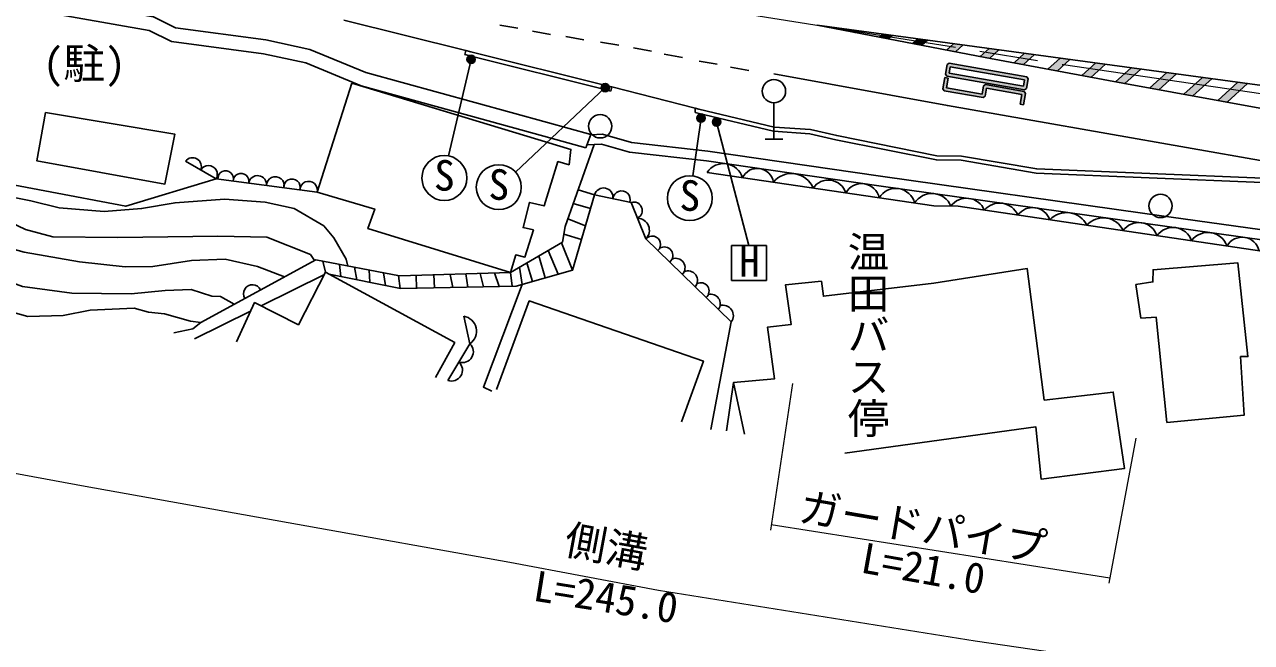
# Model space of a CAD drawing. Units: millimetres at full size, sheet at 1:1000; details may follow other scales. Extents: x 40000 to 680000, y 20000 to 380000.
# Drawn here: x 145966 to 219718, y 246743 to 283852 of the extents above; entities that cross this region are included whole.
import ezdxf
from ezdxf.enums import TextEntityAlignment as Align

# ---------------------------------------------------------------- set-up
doc = ezdxf.new("R2010")
doc.units = ezdxf.units.MM
doc.header["$LTSCALE"] = 1000
doc.linetypes.add('CHAIN', pattern=[18.5, 12, -1.5, 3.5, -1.5])
for name, color, linetype, lineweight in [('M-BGD', 7, 'Continuous', 25), ('M-BGD-EXST', 7, 'Continuous', 25), ('M-BMK', 2, 'CHAIN', 13), ('M-STR-HTXT', 7, 'Continuous', 13), ('M-STR-STRC', 7, 'Continuous', 25)]:
    doc.layers.add(name, color=color, linetype=linetype, lineweight=lineweight)
doc.layers.add('M-BMK-HTXT', color=7, linetype='Continuous')
doc.styles.add('@ＭＳ ゴシック', font='')
doc.styles.add('ＭＳ ゴシック', font='')
doc.styles.get('@ＭＳ ゴシック').set_extended_font_data('@MS Gothic')
doc.styles.get('ＭＳ ゴシック').set_extended_font_data('MS Gothic')

msp = doc.modelspace()

# ---------------------------------------------------------------- hatches: boundary and pattern name
at = {"layer": 'M-BGD-EXST'}
for points in [[(173063, 281760, 0.41421), (172813, 282010, 0.41421), (172563, 281760, 1)], [(181122, 280062, 0.41421), (180872, 280312, 0.41421), (180622, 280062, 1)], [(186880, 278234, 0.41421), (186630, 278484, 0.41421), (186380, 278234, 1)], [(187815, 277998, 0.41421), (187565, 278248, 0.41421), (187315, 277998, 1)]]:
    msp.add_hatch(color=256, dxfattribs=at).paths.add_polyline_path(points)
at = {"layer": 'M-STR-STRC'}
for points in [[(195405, 283569), (195311, 283484), (195864, 283377), (195988, 283490)], [(198124, 283201), (197541, 283280), (197336, 283094), (197888, 282987)], [(200260, 282913), (199677, 282991), (199361, 282704), (199913, 282598)], [(202396, 282624), (201813, 282703), (201385, 282314), (201937, 282208)], [(204532, 282335), (203949, 282414), (203410, 281924), (203713, 281866), (203963, 281819)], [(206668, 282047), (206085, 282125), (205444, 281543), (206000, 281440)], [(208804, 281758), (208221, 281837), (207481, 281164), (208036, 281061)], [(210940, 281469), (210357, 281548), (209517, 280785), (210072, 280681)], [(213076, 281181), (212493, 281259), (211553, 280406), (211992, 280324), (212109, 280303)], [(203703, 279543), (203587, 279462), (201254, 279873), (201173, 279989), (201294, 280673), (201491, 280638), (201387, 280053), (203523, 279676), (203609, 280163), (203725, 280244), (206057, 279833), (206139, 279717), (206018, 279033), (205821, 279068), (205924, 279653), (203789, 280030)], [(215212, 280892), (214629, 280971), (213598, 280034), (214156, 279933)], [(217348, 280603), (216765, 280682), (215645, 279664), (216203, 279563)], [(219484, 280315), (218901, 280393), (217691, 279294), (218250, 279194)]]:
    msp.add_hatch(color=256, dxfattribs=at).paths.add_polyline_path(points)
h = msp.add_hatch(color=256, dxfattribs=at)
h.paths.add_polyline_path([(206213, 280714), (206294, 280598), (206191, 280013), (206075, 279931), (201409, 280754), (201328, 280870), (201432, 281455), (201547, 281537)])
h.paths.add_polyline_path([(206011, 280146), (201543, 280934), (201611, 281322), (206080, 280534)], flags=16)
h = msp.add_hatch(color=256, dxfattribs=at)
h.paths.add_polyline_path([(206213, 280714), (206294, 280598), (206191, 280013), (206075, 279931), (201409, 280754), (201328, 280870), (201432, 281455), (201547, 281537)])
h.paths.add_polyline_path([(206011, 280146), (201543, 280934), (201611, 281322), (206080, 280534)], flags=16)

# ---------------------------------------------------------------- linework, layer by layer
at = {"layer": 'M-BGD'}
for p, q in [((165158, 284123), (172497, 282290)), ((172436, 282047), (172497, 282290)), ((181270, 280102), (181209, 279860)), ((181270, 280102), (186286, 278824)), ((186286, 278824), (186273, 278569)), ((191016, 279147), (191016, 276972)), ((180001, 277245), (179709, 276443)), ((178955, 273104), (179986, 272801)), ((178626, 272174), (179683, 271769)), ((178898, 269099), (178237, 270750)), ((178388, 271262), (179442, 270952)), ((177261, 268633), (176872, 269952)), ((178043, 268856), (177450, 270290)), ((164063, 268975), (163906, 269639)), ((164979, 268720), (164892, 269448)), ((165941, 268528), (165806, 269271)), ((175888, 268243), (175717, 269275)), ((176493, 268415), (176156, 269532)), ((160188, 266954), (163989, 268833)), ((166729, 268371), (166683, 269102)), ((167668, 268183), (167543, 268935)), ((168542, 268008), (168439, 268762)), ((169504, 268783), (169519, 268021)), ((170560, 268817), (170605, 268042)), ((171543, 268849), (171709, 268063)), ((172487, 268879), (172606, 268080)), ((173359, 268907), (173553, 268099)), ((174222, 268935), (174490, 268117)), ((175188, 268966), (175287, 268132)), ((156180, 264972), (159554, 266640)), ((189235, 259257), (188592, 262359))]:
    msp.add_line(p, q, dxfattribs=at)
for points in [[(63711, 297872), (67316, 297816), (69973, 297673), (73939, 297246), (78898, 296391), (81027, 296299), (86206, 295493), (93637, 294387), (100378, 293254), (116843, 290524), (123934, 289430), (124946, 289402), (130905, 288205), (144947, 285847), (153720, 284318), (155043, 283664), (160468, 282934), (163125, 282359), (166482, 280967), (177400, 277964), (180001, 277245)], [(63637, 297023), (67287, 296967), (69905, 296826), (73821, 296403), (78807, 295544), (80943, 295452), (86079, 294652), (93504, 293548), (100238, 292416), (116708, 289685), (123857, 288581), (124850, 288554), (130751, 287369), (144803, 285009), (153453, 283502), (154791, 282840), (160321, 282096), (162871, 281544), (166206, 280162), (177174, 277145), (179709, 276443)], [(122940, 283413), (125128, 281643), (140224, 277555), (142290, 274788), (152046, 272938), (157485, 274584)], [(172436, 282047), (172742, 281971), (180933, 279930), (181209, 279860)], [(172497, 282290), (172803, 282213), (180994, 280172), (181270, 280102)], [(186286, 278824), (186508, 278767), (191019, 277699), (193206, 277540), (194785, 277179), (200806, 275977), (202286, 275950), (206810, 275180), (220400, 274624), (224224, 273891), (230783, 272606)], [(110637, 277814), (112501, 278139), (113894, 278271), (116029, 278038), (119783, 276370), (121531, 275771), (123891, 274571), (126382, 273616), (128947, 272852), (131898, 272476), (134459, 272262), (137763, 272577), (140146, 272129), (141488, 271439), (144649, 270535), (145935, 270175), (149269, 269607), (152024, 269302), (153681, 269322), (156001, 269678), (158026, 269770), (159967, 269313), (161593, 268698)], [(186273, 278569), (186448, 278524), (190981, 277451), (193169, 277292), (194732, 276935), (200779, 275727), (202263, 275701), (206784, 274931), (220371, 274375), (224177, 273645), (230735, 272361)], [(154941, 265332), (156073, 265569), (156573, 265964), (163474, 269722), (168496, 268751), (175188, 268966), (178307, 270792), (178470, 271732), (180209, 276648)], [(271089, 263178), (267543, 263432), (264795, 263762), (262214, 264195), (258547, 264634), (254062, 265409), (248496, 266017), (243058, 267077), (240351, 267398), (238301, 267901), (231457, 269037), (226307, 270089), (213230, 271917), (197327, 274162), (186965, 275658), (182334, 276187), (180644, 276672), (179775, 276623)], [(271098, 263779), (267600, 264029), (264880, 264356), (262300, 264789), (258634, 265228), (254145, 266003), (248587, 266611), (243151, 267670), (240458, 267990), (238422, 268489), (231566, 269627), (226409, 270680), (213314, 272512), (197411, 274756), (187042, 276253), (182452, 276777), (180711, 277277), (179998, 277237)], [(190491, 276972), (191016, 276972), (191541, 276972)], [(155633, 275643), (157485, 274584), (163551, 273778)], [(222510, 269919), (202096, 272941), (200623, 272965), (187004, 274968)], [(143698, 273778), (146342, 273259), (148041, 272846), (150751, 272616), (153001, 272797), (155011, 273151), (157995, 273373), (160427, 273176), (162165, 272814), (163962, 271758), (164555, 271051), (165293, 269752), (165397, 269350)], [(164272, 268861), (168570, 268003), (175515, 268136), (178898, 269099), (180229, 273628)], [(179243, 273918), (180229, 273628), (182438, 273173), (183316, 270983), (188442, 265991), (187217, 259536)], [(158569, 267051), (157748, 267526), (157224, 267537), (155978, 267930), (154427, 267887), (152372, 267679), (148807, 267723), (145846, 268127), (139591, 270423), (138706, 270652), (137482, 270914), (135996, 270969), (133863, 270707), (131940, 270871), (130065, 271223), (127475, 271758), (125803, 272053), (124099, 272162), (121345, 272357)], [(163399, 269682), (163148, 270047), (160534, 271086), (157583, 271137), (151583, 271057), (147670, 271108), (146020, 271541), (144160, 272419)], [(129676, 270041), (130867, 269713), (131981, 269189), (135893, 269287), (138334, 268882), (141164, 268041), (144794, 266706), (146160, 266324), (148281, 266379), (149920, 266695), (152564, 266826), (153419, 266585), (154370, 266487), (155943, 266028), (156573, 265964)], [(188172, 259453), (188592, 262359), (191051, 262584), (190631, 265685), (192040, 265835), (191711, 268225), (193870, 268434), (193990, 267536), (200622, 268317), (206228, 269201), (207264, 261298), (211405, 261776), (212080, 257184), (207073, 256555), (206759, 259686), (195270, 258113)], [(158700, 264800), (159792, 267154), (162425, 265827), (164063, 268975), (171828, 264748), (170676, 262649)], [(174048, 261833), (173551, 262078), (175888, 268243)], [(174336, 261930), (176306, 267258), (186775, 263642), (185448, 259983)], [(171415, 262481), (172742, 264685), (172367, 266342)]]:
    msp.add_lwpolyline(points, dxfattribs=at)
for points in [[(165649, 280330), (163551, 273778), (167020, 272774), (166603, 271598), (175188, 268966), (175492, 270016), (176049, 269889), (176555, 271521), (175935, 271660), (176315, 273165), (177200, 272962), (178024, 275622), (178695, 275432), (178809, 276355)], [(147225, 278576), (146696, 275672), (154408, 274273), (154993, 277277)], [(213069, 266218), (212773, 268234), (213791, 268400), (213809, 269121), (218897, 269546), (219507, 263908), (219063, 263908), (219285, 260395), (214637, 259954), (213984, 266286)]]:
    msp.add_lwpolyline(points, close=True, dxfattribs=at)
for centre in [(191016, 279847), (180569, 277742), (214254, 272957)]:
    msp.add_circle(centre, 700, dxfattribs=at)
for centre, radius, start, end in [((156061, 275318), 538, 337.62987, 142.81386), ((157022, 274849), 533, 330.14848, 150.29525), ((187993, 274320), 1182, 16.52513, 146.7424), ((190011, 274229), 982, 9.03412, 154.23342), ((158056, 274602), 470, 340.98551, 183.88065), ((158978, 274435), 478, 346.54006, 178.3261), ((159978, 274237), 542, 354.05657, 170.80959), ((161042, 274196), 524, 343.17922, 181.68694), ((162042, 274073), 499, 341.63972, 183.22644), ((163046, 273914), 523, 344.91613, 176.84094), ((192072, 273509), 1398, 22.00249, 141.26504), ((194281, 273404), 1109, 17.79422, 145.47331), ((180773, 273472), 565, 352.72157, 163.98869), ((181855, 273332), 525, 344.20653, 172.50374), ((196285, 273218), 1084, 12.20264, 151.0649), ((198341, 272843), 1166, 14.51991, 148.74762), ((200511, 272467), 1237, 22.90926, 147.31932), ((182585, 272681), 514, 297.00794, 106.65862), ((202586, 272255), 1165, 22.98498, 143.46053), ((204574, 271918), 1210, 24.04562, 139.11127), ((182798, 271496), 728, 315.26626, 88.4003), ((206564, 271767), 1094, 19.15155, 144.00534), ((208601, 271185), 1375, 26.36731, 136.78958), ((210816, 270949), 1298, 23.87674, 139.28015), ((212946, 270811), 1152, 18.27401, 144.88288), ((214998, 270493), 1174, 18.54009, 144.6168), ((183692, 270646), 506, 313.40489, 138.12202), ((217096, 270142), 1223, 19.45906, 143.69783), ((219158, 270038), 1043, 12.56748, 150.58941), ((184419, 269979), 517, 310.18245, 122.2978), ((185105, 269249), 564, 315.16165, 112.24459), ((185854, 268491), 567, 317.26534, 114.93857), ((159664, 267691), 533, 24.39856, 212.75453), ((186617, 267850), 498, 309.04442, 117.69525), ((187220, 267092), 567, 322.27547, 105.62997), ((187955, 266375), 620, 321.84007, 107.02123), ((172213, 265436), 918, 305.12617, 80.36952), ((172288, 264208), 659, 251.47327, 46.45541), ((171636, 263099), 656, 250.36458, 47.5641)]:
    msp.add_arc(centre, radius, start, end, dxfattribs=at)
at = {"layer": 'M-BGD-EXST'}
for p, q in [((172813, 281760), (171460, 275961)), ((180872, 280062), (175473, 274994)), ((186630, 278234), (186148, 274762)), ((187565, 277998), (189514, 270573)), ((190564, 270573), (188464, 270573)), ((188464, 270573), (188464, 268473)), ((190564, 268473), (190564, 270573)), ((188464, 268473), (190564, 268473))]:
    msp.add_line(p, q, dxfattribs=at)
for centre, radius in [((172813, 281760), 250), ((180872, 280062), 250), ((186630, 278234), 250), ((187565, 277998), 250), ((171201, 274636), 1350), ((174474, 274086), 1350), ((185956, 273425), 1350)]:
    msp.add_circle(centre, radius, dxfattribs=at)
at = {"layer": 'M-BMK'}
msp.add_lwpolyline([(64341, 305091), (69170, 304707), (88415, 302446), (97651, 301089), (117578, 297477), (135740, 294270), (155860, 290569), (181439, 285995), (190069, 284377), (208416, 281447), (232897, 277857), (241733, 276749), (254858, 275415), (270143, 274024), (284826, 272984), (301340, 272071), (324775, 271460), (350837, 271588), (367755, 271975), (393781, 273546), (424626, 276264)], dxfattribs=at)
at = {"layer": 'M-STR-HTXT'}
for p, q in [((192120, 262299), (190801, 253481)), ((212775, 259001), (211139, 250303)), ((211195, 250598), (190849, 253804))]:
    msp.add_line(p, q, dxfattribs=at)
msp.add_lwpolyline([(61300, 270222), (65742, 269869), (83827, 267744), (91985, 266545), (111414, 263024), (129530, 259825), (149614, 256131), (175133, 251568), (184083, 249889), (203117, 246849), (228181, 243174), (237785, 241970), (251502, 240576), (267320, 239136), (282623, 238052), (299917, 237096), (305342, 236955)], dxfattribs=at)
at = {"layer": 'M-STR-STRC'}
for p, q in [((174528, 283822), (175619, 283630)), ((176498, 283449), (177588, 283257)), ((193852, 283779), (193839, 283767)), ((195405, 283569), (195311, 283484)), ((195988, 283490), (195864, 283377)), ((197541, 283280), (197336, 283094)), ((178499, 283125), (179590, 282934)), ((180596, 282802), (181687, 282610)), ((198124, 283201), (197888, 282987)), ((199677, 282991), (199361, 282704)), ((200260, 282913), (199913, 282598)), ((201813, 282703), (201385, 282314)), ((202396, 282624), (201937, 282208)), ((182562, 282455), (183652, 282263)), ((184425, 282069), (185515, 281878)), ((203949, 282414), (203410, 281924)), ((204532, 282335), (203963, 281819)), ((206085, 282125), (205444, 281543)), ((206668, 282047), (206000, 281440)), ((208221, 281837), (207481, 281164)), ((208804, 281758), (208036, 281061)), ((186510, 281662), (187601, 281470)), ((188409, 281291), (189500, 281099)), ((201328, 280870), (201432, 281455)), ((201328, 280870), (201432, 281455)), ((201432, 281455), (201547, 281537)), ((201432, 281455), (201547, 281537)), ((201543, 280934), (201611, 281322)), ((201543, 280934), (201611, 281322)), ((201547, 281537), (206213, 280714)), ((201547, 281537), (206213, 280714)), ((201611, 281322), (206080, 280534)), ((201611, 281322), (206080, 280534)), ((210357, 281548), (209517, 280785)), ((210940, 281469), (210072, 280681)), ((212493, 281259), (211553, 280406)), ((213076, 281181), (212109, 280303)), ((201294, 280673), (201173, 279989)), ((201294, 280673), (201173, 279989)), ((201491, 280638), (201294, 280673)), ((201491, 280638), (201294, 280673)), ((201328, 280870), (201409, 280754)), ((201328, 280870), (201409, 280754)), ((201387, 280053), (201491, 280638)), ((201387, 280053), (201491, 280638)), ((206075, 279931), (201409, 280754)), ((206075, 279931), (201409, 280754)), ((206011, 280146), (201543, 280934)), ((206011, 280146), (201543, 280934)), ((206080, 280534), (206011, 280146)), ((206080, 280534), (206011, 280146)), ((206294, 280598), (206191, 280013)), ((206294, 280598), (206191, 280013)), ((206294, 280598), (206213, 280714)), ((206294, 280598), (206213, 280714)), ((214629, 280971), (213598, 280034)), ((215212, 280892), (214156, 279933)), ((216765, 280682), (215645, 279664)), ((217348, 280603), (216203, 279563)), ((218901, 280393), (217691, 279294)), ((219484, 280315), (218250, 279194)), ((201173, 279989), (201254, 279873)), ((201173, 279989), (201254, 279873)), ((201254, 279873), (203587, 279462)), ((201254, 279873), (203587, 279462)), ((203523, 279676), (201387, 280053)), ((203523, 279676), (201387, 280053)), ((203609, 280163), (203523, 279676)), ((203609, 280163), (203523, 279676)), ((203703, 279543), (203587, 279462)), ((203703, 279543), (203587, 279462)), ((203609, 280163), (203725, 280244)), ((203609, 280163), (203725, 280244)), ((203703, 279543), (203789, 280030)), ((203703, 279543), (203789, 280030)), ((206057, 279833), (203725, 280244)), ((206057, 279833), (203725, 280244)), ((203789, 280030), (205924, 279653)), ((203789, 280030), (205924, 279653)), ((205924, 279653), (205821, 279068)), ((205924, 279653), (205821, 279068)), ((206018, 279033), (206139, 279717)), ((206018, 279033), (206139, 279717)), ((206139, 279717), (206057, 279833)), ((206139, 279717), (206057, 279833)), ((206191, 280013), (206075, 279931)), ((206191, 280013), (206075, 279931)), ((205821, 279068), (206018, 279033)), ((205821, 279068), (206018, 279033))]:
    msp.add_line(p, q, dxfattribs=at)
for points in [[(276959, 271375), (271496, 271818), (257201, 273399), (240365, 275624), (227981, 277509), (220874, 278720), (211992, 280324), (203713, 281866), (193611, 283811), (222727, 279876), (230826, 279048), (234043, 278466), (235813, 278164), (241871, 276274), (244371, 275512)], [(220592, 275619), (201439, 278984), (191015, 280897)]]:
    msp.add_lwpolyline(points, dxfattribs=at)

# ---------------------------------------------------------------- texts
at = {"layer": 'M-BGD-EXST', "style": 'ＭＳ ゴシック'}
for p in [(170546, 273344), (173819, 272794), (185301, 272133)]:
    msp.add_text('S', height=1833, rotation=358.508, dxfattribs=at).set_placement(p, align=Align.BOTTOM_LEFT)
msp.add_text('H', height=1833, dxfattribs=at).set_placement((188917, 268165), align=Align.BOTTOM_LEFT)
at = {"layer": 'M-BMK-HTXT', "style": 'ＭＳ ゴシック'}
msp.add_text('(駐)', height=1833, dxfattribs=at).set_placement((147063, 280047), align=Align.BOTTOM_LEFT)
at = {"layer": 'M-BMK-HTXT', "style": '@ＭＳ ゴシック'}
msp.add_text('温田バス停', height=1833, rotation=270, dxfattribs=at).set_placement((195202, 271479), align=Align.BOTTOM_LEFT)
at = {"layer": 'M-STR-HTXT', "style": 'ＭＳ ゴシック'}
for s, rotation, p in [('ガードパイプ', 350.288, (192338, 253498)), ('側溝', 349.466, (178220, 251533)), ('L=21.0', 349.801, (196056, 250414)), ('L=245.0', 350.856, (176376, 248721))]:
    msp.add_text(s, height=1833, rotation=rotation, dxfattribs=at).set_placement(p, align=Align.BOTTOM_LEFT)

doc.saveas('drawing.dxf')
